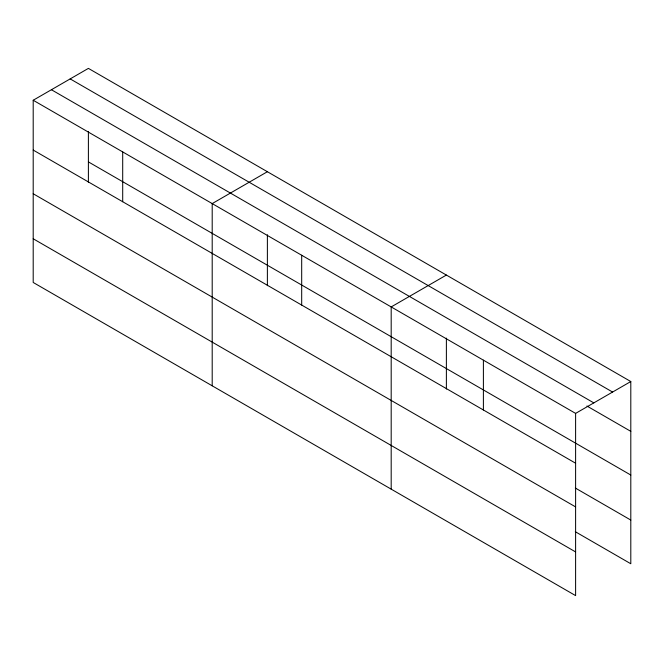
<?xml version="1.0" encoding="UTF-8"?>
<svg xmlns="http://www.w3.org/2000/svg" width="664" height="664" viewBox="0 0 664 664"><rect width="100%" height="100%" fill="white"/><g stroke="black" fill="none" stroke-linecap="round" stroke-linejoin="round"><path stroke-width="1" d="M575.605 506.906L575.605 413.398L33.2 100.247L33.2 282.466L575.605 595.616L575.605 506.906L33.2 193.755M575.298 531.706L630.8 563.753L630.8 381.534L88.395 68.384L33.2 100.247M267.384 171.719L212.198 203.591L212.198 385.809M446.382 275.062L391.187 306.926L391.187 489.144M575.605 413.398L630.8 381.534M70.176 78.9L612.59 392.05M51.41 89.731L593.823 402.882M586.934 406.028L630.8 431.351M88.395 161.892L630.8 475.042M33.2 150.064L575.605 463.215M575.298 488.015L630.8 520.061M33.2 238.774L575.605 551.925M483.4 360.162L483.4 409.978M446.382 338.084L446.382 389.029M301.688 255.258L301.688 305.075M267.384 234.749L267.384 285.694M122.699 151.915L122.699 201.732M88.395 131.406L88.395 182.351"/></g></svg>
